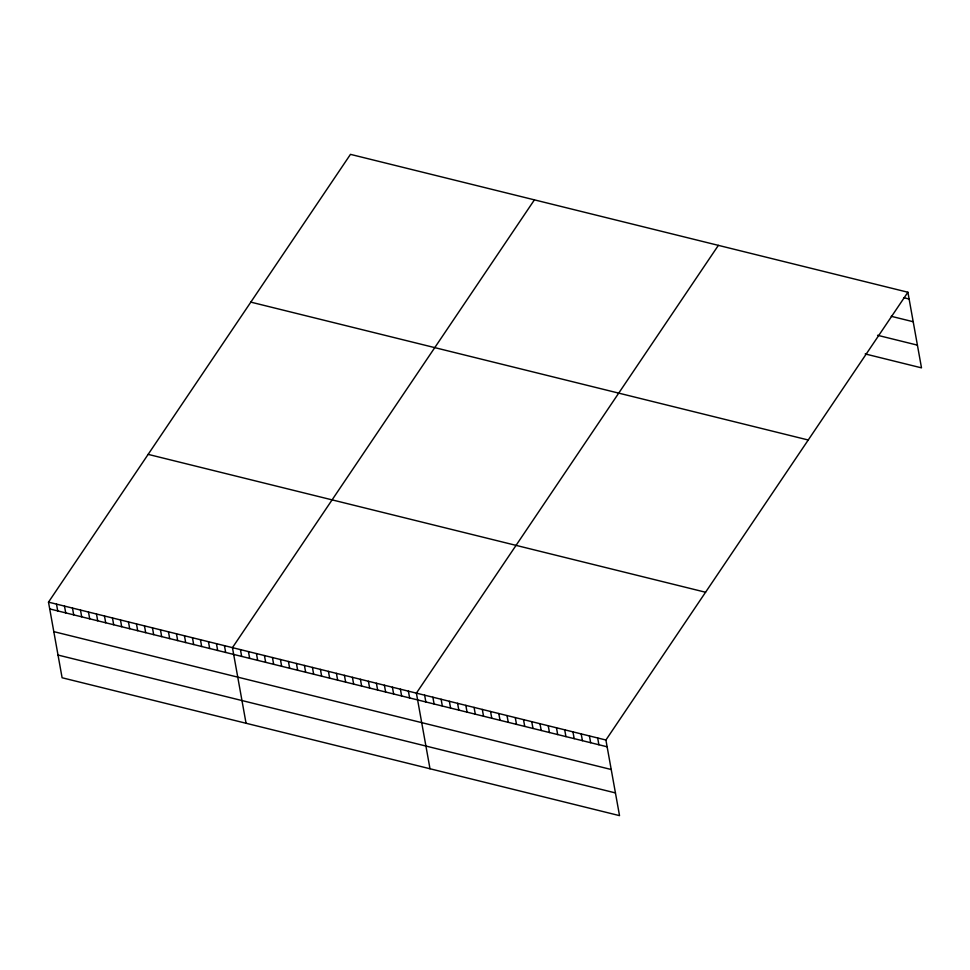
<?xml version="1.0" encoding="UTF-8"?>
<svg xmlns="http://www.w3.org/2000/svg" width="970" height="970" viewBox="0 0 970 970"><rect width="100%" height="100%" fill="white"/><g stroke="black" fill="none" stroke-linecap="round" stroke-linejoin="round"><path stroke-width="1.45" d="M907.896 292.237L605.91 740.013L619.527 815.637L62.104 677.763L48.5 602.14L350.473 154.363L907.896 292.237L921.5 367.86L865.191 353.929M534.421 199.856L232.448 647.633L246.053 723.268M718.37 245.362L416.397 693.138L430.001 768.761M903.616 297.657L909.108 299.015M891.224 316.305L913.206 321.737M877.583 335.293L917.414 345.138M250.83 302.131L808.24 440.004M148.155 454.372L705.566 592.246M48.5 602.14L605.91 740.013M49.725 608.93L607.135 746.791M53.811 631.64L611.221 769.513M58.018 655.053L615.429 792.914M597.678 737.976L598.89 744.754M589.433 735.939L590.657 742.717M581.2 733.902L582.412 740.68M572.955 731.853L574.179 738.643M564.71 729.816L565.934 736.606M556.477 727.779L557.689 734.569M548.232 725.742L549.457 732.532M539.999 723.705L541.212 730.483M531.754 721.668L532.979 728.446M523.509 719.631L524.734 726.409M515.276 717.594L516.501 724.372M507.031 715.557L508.256 722.335M498.798 713.52L500.011 720.298M490.553 711.483L491.778 718.261M482.308 709.434L483.533 716.224M474.075 707.397L475.3 714.187M465.83 705.36L467.055 712.15M457.597 703.323L458.81 710.113M449.353 701.286L450.577 708.076M441.12 699.249L442.332 706.027M432.875 697.212L434.099 703.99M424.63 695.175L425.854 701.953M408.394 691.161L409.619 697.939M400.404 689.173L401.616 695.963M392.401 687.196L393.626 693.986M384.399 685.22L385.623 692.01M376.408 683.244L377.621 690.022M368.406 681.267L369.631 688.045M360.416 679.291L361.628 686.069M352.413 677.315L353.638 684.092M344.411 675.326L345.635 682.116M336.42 673.35L337.633 680.14M328.418 671.373L329.642 678.163M320.427 669.397L321.64 676.175M312.425 667.421L313.649 674.198M304.422 665.444L305.647 672.222M296.432 663.468L297.644 670.246M288.429 661.479L289.654 668.269M280.439 659.503L281.652 666.293M272.437 657.527L273.661 664.317M264.434 655.55L265.659 662.328M256.444 653.574L257.656 660.352M248.441 651.597L249.666 658.375M240.439 649.621L241.663 656.399M224.446 645.656L225.67 652.446M216.456 643.68L217.668 650.47M208.453 641.703L209.678 648.481M200.45 639.727L201.675 646.505M192.46 637.751L193.685 644.529M184.458 635.774L185.682 642.552M176.467 633.786L177.68 640.576M168.465 631.809L169.689 638.599M160.462 629.833L161.687 636.623M152.472 627.857L153.684 634.635M144.469 625.88L145.694 632.658M136.479 623.904L137.691 630.682M128.476 621.928L129.701 628.705M120.474 619.939L121.699 626.729M112.484 617.963L113.696 624.753M104.481 615.986L105.706 622.776M96.491 614.01L97.703 620.788M88.488 612.034L89.713 618.812M80.486 610.057L81.71 616.835M72.495 608.081L73.708 614.859M64.493 606.092L65.718 612.882M56.502 604.116L57.715 610.906"/></g></svg>
